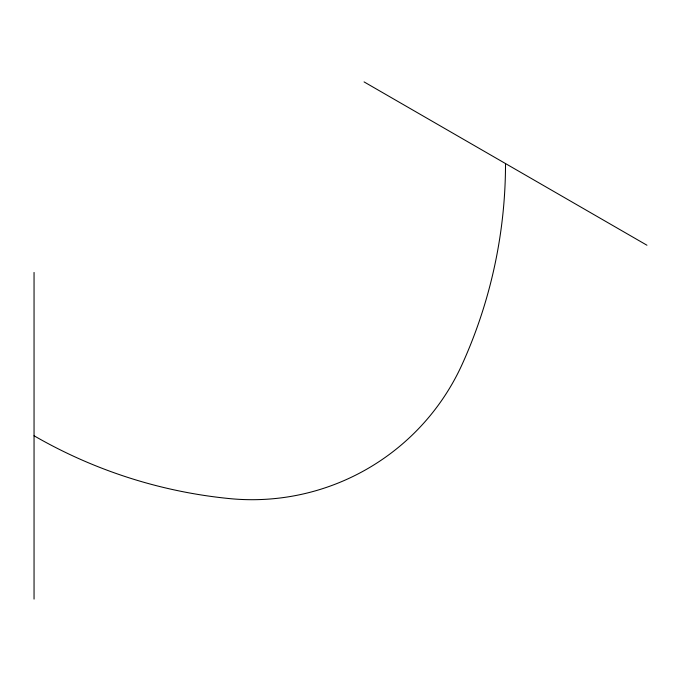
<?xml version="1.0" encoding="UTF-8"?>
<svg xmlns="http://www.w3.org/2000/svg" width="681" height="681" viewBox="0 0 681 681"><rect width="100%" height="100%" fill="white"/><g stroke="black" fill="none" stroke-linecap="round" stroke-linejoin="round"><path stroke-width="1.02" d="M364.071 81.907L646.95 245.228M34.05 272.451L34.05 599.093M505.515 163.568A486.481 486.481 0 0 1 462.263 364.097A230.697 230.697 0 0 1 229.335 498.577A486.481 486.481 0 0 1 34.05 435.772"/></g></svg>
